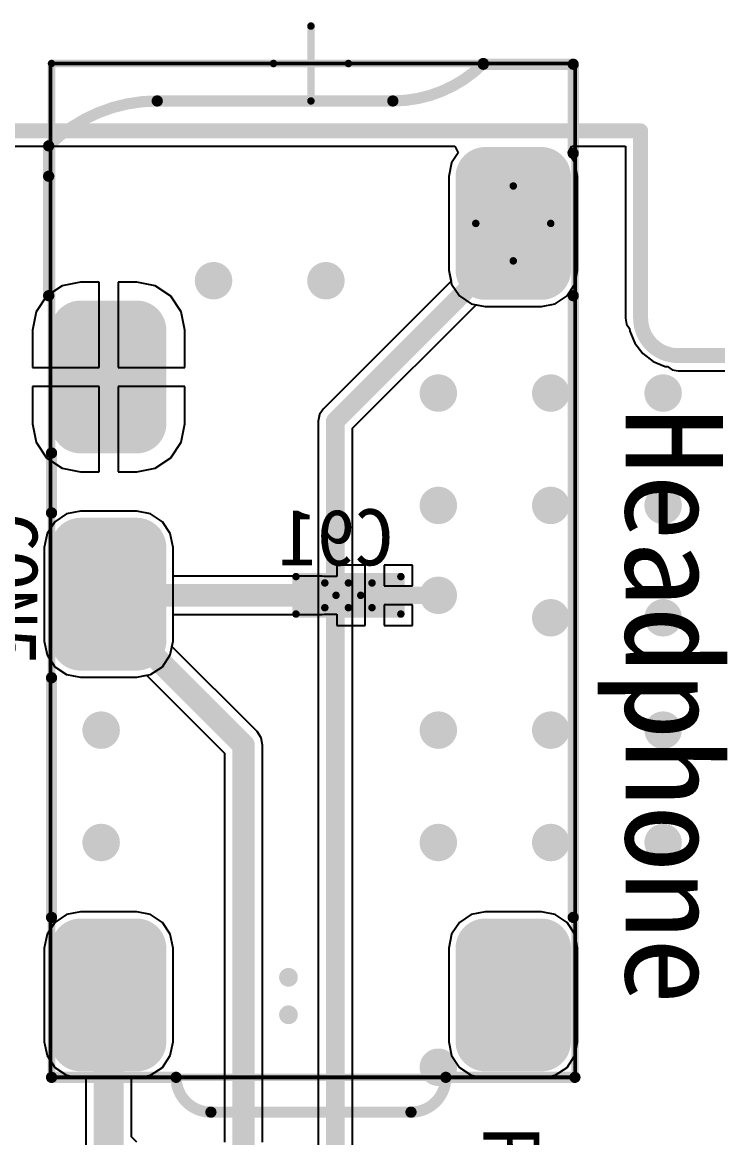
# Model space of a CAD drawing. Header units: millimetres. Extents: x 15 to 120, y 22 to 104.
# Drawn here: x 31.95 to 41.23, y 81.56 to 96.45 of the extents above; entities that cross this region are included whole.
import ezdxf

# ---------------------------------------------------------------- set-up
doc = ezdxf.new("R2010")
doc.units = ezdxf.units.MM
for name, color, linetype in [('BottomLayer', 5, 'Continuous'), ('BottomOverlay', 54, 'Continuous'), ('BottomPaste', 16, 'Continuous'), ('BottomSolder', 6, 'Continuous'), ('KeepOutLayer', 6, 'Continuous'), ('Mechanical13', 56, 'Continuous'), ('Mechanical15', 56, 'Continuous'), ('MultiLayer', 9, 'Continuous'), ('TopLayer', 1, 'Continuous'), ('TopOverlay', 2, 'Continuous'), ('TopSolder', 216, 'Continuous')]:
    doc.layers.add(name, color=color, linetype=linetype)

msp = doc.modelspace()

# ---------------------------------------------------------------- linework, layer by layer
at = {"layer": 'BottomLayer'}
for p, q in [((28.00001258, 94.79609438), (37.71899746, 94.79608422)), ((37.76613732, 94.70789033999999), (37.6775599, 94.57532773999999)), ((37.71899746, 94.79608422), (37.76613732, 94.70789033999999)), ((39.23386362, 94.7078878), (39.28100348, 94.79608168)), ((39.3224385, 94.57532773999999), (39.23386362, 94.7078878)), ((39.28100348, 94.79608168), (39.99608206, 94.79608168)), ((39.99608206, 94.79608168), (39.99608206, 92.50000041999999)), ((37.6775599, 94.57532773999999), (37.64069434, 94.38999156)), ((39.35930406, 94.38999156), (39.3224385, 94.57532773999999)), ((37.64069434, 94.38999156), (37.64069434, 93.13999152)), ((39.35930406, 93.13999152), (39.35930406, 94.38999156)), ((37.64069434, 93.13999152), (37.6775599, 92.95465533999999)), ((39.3224385, 92.95465533999999), (39.35930406, 93.13999152)), ((32.47958706, 92.93251416), (32.27152804, 92.79349234)), ((32.72501202, 92.98133295999999), (32.47958706, 92.93251416)), ((32.97301, 92.98133295999999), (32.72501202, 92.98133295999999)), ((32.97301, 91.84200833999999), (32.97301, 92.98133295999999)), ((33.47500798, 92.98133295999999), (33.22701, 92.98133295999999)), ((33.22701, 92.98133295999999), (33.22701, 91.84200833999999)), ((33.72043293999999, 92.93251416), (33.47500798, 92.98133295999999)), ((33.92849196, 92.79349234), (33.72043293999999, 92.93251416)), ((37.6775599, 92.95465533999999), (37.78254571999999, 92.79753602)), ((39.21745268, 92.79753602), (39.3224385, 92.95465533999999)), ((32.27152804, 92.79349234), (32.13250622, 92.58543331999999)), ((34.06751378, 92.58543331999999), (33.92849196, 92.79349234)), ((37.78254571999999, 92.79753602), (37.93966504, 92.6925502)), ((39.06033336, 92.6925502), (39.21745268, 92.79753602)), ((37.93966504, 92.6925502), (38.12500121999999, 92.65568463999999)), ((38.12500121999999, 92.65568463999999), (38.87499718, 92.65568463999999)), ((38.87499718, 92.65568463999999), (39.06033336, 92.6925502)), ((32.13250622, 92.58543331999999), (32.08368742, 92.34000836)), ((34.11633258, 92.34000836), (34.06751378, 92.58543331999999)), ((39.99608206, 92.50000041999999), (40.011604, 92.42196399999999)), ((32.08368742, 92.34000836), (32.08368742, 91.84200833999999)), ((34.11633258, 91.84200833999999), (34.11633258, 92.34000836)), ((40.011604, 92.42196399999999), (40.05266818, 92.36050616)), ((40.05266818, 92.36050616), (40.05698618, 92.32770714)), ((40.05698618, 92.32770714), (40.12349099999999, 92.16715628)), ((40.12349099999999, 92.16715628), (40.229282, 92.02928508)), ((40.229282, 92.02928508), (40.3671532, 91.92349408)), ((40.3671532, 91.92349408), (40.52770406, 91.85698925999999)), ((32.08368742, 91.84200833999999), (32.97301, 91.84200833999999)), ((33.22701, 91.84200833999999), (34.11633258, 91.84200833999999)), ((40.52770406, 91.85698925999999), (40.56050054, 91.85267126)), ((40.56050054, 91.85267126), (40.62196346, 91.81160453999999)), ((40.62196346, 91.81160453999999), (40.69999988, 91.79608259999999)), ((40.69999988, 91.79608259999999), (41.80000022, 91.79608259999999)), ((32.97301, 91.58800834), (32.08368742, 91.58800834)), ((32.08368742, 91.58800834), (32.08368742, 91.09000832)), ((32.97301, 90.44868371999999), (32.97301, 91.58800834)), ((34.11633258, 91.58800834), (33.22701, 91.58800834)), ((33.22701, 91.58800834), (33.22701, 90.44868371999999)), ((34.11633258, 91.09000832), (34.11633258, 91.58800834)), ((32.08368742, 91.09000832), (32.13250622, 90.84458336)), ((34.06751378, 90.84458336), (34.11633258, 91.09000832)), ((32.13250622, 90.84458336), (32.27152804, 90.63652434)), ((33.92849196, 90.63652434), (34.06751378, 90.84458336)), ((32.27152804, 90.63652434), (32.47958706, 90.49750252)), ((33.72043293999999, 90.49750252), (33.92849196, 90.63652434)), ((32.47958706, 90.49750252), (32.72501202, 90.44868371999999)), ((32.72501202, 90.44868371999999), (32.97301, 90.44868371999999)), ((33.22701, 90.44868371999999), (33.47500798, 90.44868371999999)), ((33.47500798, 90.44868371999999), (33.72043293999999, 90.49750252)), ((32.53967584, 89.88743008), (32.38255652, 89.78244425999999)), ((32.72501202, 89.92429564), (32.53967584, 89.88743008)), ((33.47500798, 89.92429564), (32.72501202, 89.92429564)), ((33.66034416, 89.88743008), (33.47500798, 89.92429564)), ((33.81746348, 89.78244425999999), (33.66034416, 89.88743008)), ((32.38255652, 89.78244425999999), (32.2775707, 89.62532494)), ((33.9224493, 89.62532494), (33.81746348, 89.78244425999999)), ((32.2775707, 89.62532494), (32.24070514, 89.43998875999999)), ((33.95931486, 89.43998875999999), (33.9224493, 89.62532494)), ((32.24070514, 89.43998875999999), (32.24070514, 88.18998871999999)), ((33.95931486, 89.05489428), (33.95931486, 89.43998875999999)), ((36.52300289999999, 89.20399735999999), (36.1460034, 89.20399735999999)), ((36.1460034, 89.20399735999999), (36.1460034, 89.04999715999999)), ((36.52300289999999, 88.79999765999999), (36.52300289999999, 89.20399735999999)), ((37.1540024, 89.20399735999999), (36.7770029, 89.20399735999999)), ((36.7770029, 89.20399735999999), (36.7770029, 88.92699766)), ((37.1540024, 88.92699766), (37.1540024, 89.20399735999999)), ((35.95000176, 89.05489428), (33.95931486, 89.05489428)), ((35.97461944, 89.04999715999999), (35.95000176, 89.05489428)), ((36.1460034, 89.04999715999999), (35.97461944, 89.04999715999999)), ((36.7770029, 88.92699766), (37.1540024, 88.92699766)), ((36.52300289999999, 88.39599795999999), (36.52300289999999, 88.79999765999999)), ((37.1540024, 88.67299766), (36.7770029, 88.67299766)), ((36.7770029, 88.67299766), (36.7770029, 88.39599795999999)), ((37.1540024, 88.39599795999999), (37.1540024, 88.67299766)), ((33.95931486, 88.18998871999999), (33.95931486, 88.54510103999999)), ((33.95931486, 88.54510103999999), (35.95000176, 88.54510103999999)), ((35.95000176, 88.54510103999999), (35.97461944, 88.54999816)), ((35.97461944, 88.54999816), (36.1460034, 88.54999816)), ((36.1460034, 88.54999816), (36.1460034, 88.39599795999999)), ((36.1460034, 88.39599795999999), (36.52300289999999, 88.39599795999999)), ((36.7770029, 88.39599795999999), (37.1540024, 88.39599795999999)), ((32.24070514, 88.18998871999999), (32.2775707, 88.00465254)), ((33.9224493, 88.00465254), (33.95931486, 88.18998871999999)), ((32.2775707, 88.00465254), (32.38255652, 87.84753321999999)), ((33.81746348, 87.84753321999999), (33.9224493, 88.00465254)), ((32.38255652, 87.84753321999999), (32.53967584, 87.74254739999999)), ((32.53967584, 87.74254739999999), (32.72501202, 87.70568184)), ((33.47500798, 87.70568184), (33.66034416, 87.74254739999999)), ((33.66034416, 87.74254739999999), (33.81746348, 87.84753321999999)), ((32.72501202, 87.70568184), (33.47500798, 87.70568184)), ((32.38255652, 84.43244226), (32.2775707, 84.27532294)), ((32.53967584, 84.53742808), (32.38255652, 84.43244226)), ((32.72501202, 84.57429364), (32.53967584, 84.53742808)), ((33.47500798, 84.57429364), (32.72501202, 84.57429364)), ((33.66034416, 84.53742808), (33.47500798, 84.57429364)), ((33.81746348, 84.43244226), (33.66034416, 84.53742808)), ((33.9224493, 84.27532294), (33.81746348, 84.43244226)), ((37.78254571999999, 84.43244226), (37.6775599, 84.27532294)), ((37.93966504, 84.53742808), (37.78254571999999, 84.43244226)), ((38.12500121999999, 84.57429364), (37.93966504, 84.53742808)), ((38.87499718, 84.57429364), (38.12500121999999, 84.57429364)), ((39.06033336, 84.53742808), (38.87499718, 84.57429364)), ((39.21745268, 84.43244226), (39.06033336, 84.53742808)), ((39.3224385, 84.27532294), (39.21745268, 84.43244226)), ((32.2775707, 84.27532294), (32.24070514, 84.08998676)), ((33.95931486, 84.08998676), (33.9224493, 84.27532294)), ((37.6775599, 84.27532294), (37.64069434, 84.08998676)), ((39.35930406, 84.08998676), (39.3224385, 84.27532294)), ((32.24070514, 84.08998676), (32.24070514, 82.83998672)), ((33.95931486, 82.83998672), (33.95931486, 84.08998676)), ((37.64069434, 84.08998676), (37.64069434, 82.83998672)), ((39.35930406, 82.83998672), (39.35930406, 84.08998676)), ((32.24070514, 82.83998672), (32.2775707, 82.65465053999999)), ((33.9224493, 82.65465053999999), (33.95931486, 82.83998672)), ((37.64069434, 82.83998672), (37.6775599, 82.65465053999999)), ((39.3224385, 82.65465053999999), (39.35930406, 82.83998672)), ((32.2775707, 82.65465053999999), (32.38255652, 82.49753122)), ((33.81746348, 82.49753122), (33.9224493, 82.65465053999999)), ((37.6775599, 82.65465053999999), (37.78254571999999, 82.49753122)), ((39.21745268, 82.49753122), (39.3224385, 82.65465053999999)), ((32.38255652, 82.49753122), (32.53967584, 82.39254539999999)), ((33.66034416, 82.39254539999999), (33.81746348, 82.49753122)), ((37.78254571999999, 82.49753122), (37.93966504, 82.39254539999999)), ((39.06033336, 82.39254539999999), (39.21745268, 82.49753122)), ((32.53967584, 82.39254539999999), (32.72501202, 82.35567984)), ((32.72501202, 82.35567984), (33.47500798, 82.35567984)), ((33.47500798, 82.35567984), (33.66034416, 82.39254539999999)), ((37.93966504, 82.39254539999999), (38.12500121999999, 82.35567984)), ((38.12500121999999, 82.35567984), (38.87499718, 82.35567984)), ((38.87499718, 82.35567984), (39.06033336, 82.39254539999999))]:
    msp.add_line(p, q, dxfattribs=at)
for points, const_width in [([(37.93750096, 94.38999156, 1), (38.31250147999999, 94.38999156, 1)], 0.37500052), ([(38.68749692, 94.38999156, 1), (39.06249744, 94.38999156, 1)], 0.37500052), ([(37.93750096, 93.13999152, 1), (38.31250147999999, 93.13999152, 1)], 0.37500052), ([(38.68749692, 93.13999152, 1), (39.06249744, 93.13999152, 1)], 0.37500052), ([(34.37499094, 92.99997148, 1), (34.6249879, 92.99997148, 1)], 0.2499995), ([(35.87499048, 92.99997148, 1), (36.12498744, 92.99997148, 1)], 0.2499995), ([(32.53751176, 92.34000836, 1), (32.91251228, 92.34000836, 1)], 0.37500052), ([(33.28750772, 92.34000836, 1), (33.66250824, 92.34000836, 1)], 0.37500052), ([(37.37499002, 91.49997194, 1), (37.62498698, 91.49997194, 1)], 0.2499995), ([(38.87498956, 91.49997194, 1), (39.12498652, 91.49997194, 1)], 0.2499995), ([(40.3749891, 91.49997194, 1), (40.62498606, 91.49997194, 1)], 0.2499995), ([(32.53751176, 91.09000832, 1), (32.91251228, 91.09000832, 1)], 0.37500052), ([(33.28750772, 91.09000832, 1), (33.66250824, 91.09000832, 1)], 0.37500052), ([(37.37499002, 89.99997239999999, 1), (37.62498698, 89.99997239999999, 1)], 0.2499995), ([(38.87498956, 89.99997239999999, 1), (39.12498652, 89.99997239999999, 1)], 0.2499995), ([(40.3749891, 89.99997239999999, 1), (40.62498606, 89.99997239999999, 1)], 0.2499995), ([(32.53751176, 89.43998875999999, 1), (32.91251228, 89.43998875999999, 1)], 0.37500052), ([(33.28750772, 89.43998875999999, 1), (33.66250824, 89.43998875999999, 1)], 0.37500052), ([(37.37500272, 88.8000002, 1), (37.62499967999999, 88.8000002, 1)], 0.2499995), ([(33.02501142, 88.81498873999999, 1), (33.17500858, 88.81498873999999, 1)], 0.1499997), ([(33.0400025, 88.79999765999999, 1), (33.18999966, 88.79999765999999, 1)], 0.1499997), ([(33.0400025, 88.79999765999999, 1), (33.18999966, 88.79999765999999, 1)], 0.1499997), ([(35.87500318, 88.79999765999999, 1), (36.02500034, 88.79999765999999, 1)], 0.1499997), ([(36.54249739999999, 88.79999765999999, 1), (36.65749844, 88.79999765999999, 1)], 0.1149985), ([(36.54249994, 88.8000002, 1), (36.65750097999999, 88.8000002, 1)], 0.1149985), ([(36.54249994, 88.8000002, 1), (36.65750097999999, 88.8000002, 1)], 0.1149985), ([(37.44250067999999, 88.8000002, 1), (37.55750172, 88.8000002, 1)], 0.1149985), ([(38.87498956, 88.49997286, 1), (39.12498652, 88.49997286, 1)], 0.2499995), ([(40.3749891, 88.49997286, 1), (40.62498606, 88.49997286, 1)], 0.2499995), ([(32.53751176, 88.18998871999999, 1), (32.91251228, 88.18998871999999, 1)], 0.37500052), ([(33.28750772, 88.18998871999999, 1), (33.66250824, 88.18998871999999, 1)], 0.37500052), ([(32.8749914, 86.99997332, 1), (33.12498836, 86.99997332, 1)], 0.2499995), ([(37.37499002, 86.99997332, 1), (37.62498698, 86.99997332, 1)], 0.2499995), ([(38.87498956, 86.99997332, 1), (39.12498652, 86.99997332, 1)], 0.2499995), ([(40.3749891, 86.99997332, 1), (40.62498606, 86.99997332, 1)], 0.2499995), ([(32.8749914, 85.49997377999999, 1), (33.12498836, 85.49997377999999, 1)], 0.2499995), ([(37.37499002, 85.49997377999999, 1), (37.62498698, 85.49997377999999, 1)], 0.2499995), ([(38.87498956, 85.49997377999999, 1), (39.12498652, 85.49997377999999, 1)], 0.2499995), ([(40.3749891, 85.49997377999999, 1), (40.62498606, 85.49997377999999, 1)], 0.2499995), ([(32.53751176, 84.08998676, 1), (32.91251228, 84.08998676, 1)], 0.37500052), ([(33.28750772, 84.08998676, 1), (33.66250824, 84.08998676, 1)], 0.37500052), ([(37.93750096, 84.08998676, 1), (38.31250147999999, 84.08998676, 1)], 0.37500052), ([(38.68749692, 84.08998676, 1), (39.06249744, 84.08998676, 1)], 0.37500052), ([(32.53751176, 82.83998672, 1), (32.91251228, 82.83998672, 1)], 0.37500052), ([(33.28750772, 82.83998672, 1), (33.66250824, 82.83998672, 1)], 0.37500052), ([(37.93750096, 82.83998672, 1), (38.31250147999999, 82.83998672, 1)], 0.37500052), ([(38.68749692, 82.83998672, 1), (39.06249744, 82.83998672, 1)], 0.37500052), ([(37.37499002, 82.4999747, 1), (37.62498698, 82.4999747, 1)], 0.2499995)]:
    msp.add_lwpolyline(points, format="xyb", close=True, dxfattribs=dict(at, const_width=const_width))
for points, const_width in [([(33.10001, 88.81498873999999), (33.11500108, 88.79999765999999)], 0.2999994), ([(33.11500108, 88.79999765999999), (35.95000176, 88.79999765999999)], 0.2999994), ([(36.59999792, 88.79999765999999), (36.60000046, 88.8000002)], 0.22999954), ([(36.60000046, 88.8000002), (37.5000012, 88.8000002)], 0.22999954)]:
    msp.add_lwpolyline(points, dxfattribs=dict(at, const_width=const_width))
for points in [[(38.12500121999999, 92.764991), (38.87499718, 92.764991), (38.12500121999999, 94.76499208), (38.87499718, 94.76499208)], [(37.7500007, 93.13999152), (39.24999769999999, 93.13999152), (37.7500007, 94.38999156), (39.24999769999999, 94.38999156)], [(32.72501202, 90.7150078), (33.47500798, 90.7150078), (32.72501202, 92.71500888), (33.47500798, 92.71500888)], [(32.3500115, 91.09000832), (33.8500085, 91.09000832), (32.3500115, 92.34000836), (33.8500085, 92.34000836)], [(32.72501202, 87.8149882), (33.47500798, 87.8149882), (32.72501202, 89.81498927999999), (33.47500798, 89.81498927999999)], [(32.3500115, 88.18998871999999), (33.8500085, 88.18998871999999), (32.3500115, 89.43998875999999), (33.8500085, 89.43998875999999)], [(35.70000226, 88.94999736), (35.70000226, 88.64999796), (36.20000126, 88.94999736), (36.20000126, 88.64999796)], [(36.4000034, 88.94999736), (36.4000034, 88.64999796), (36.9000024, 88.94999736), (36.9000024, 88.64999796)], [(32.72501202, 82.4649862), (33.47500798, 82.4649862), (32.72501202, 84.46498727999999), (33.47500798, 84.46498727999999)], [(38.12500121999999, 82.4649862), (38.87499718, 82.4649862), (38.12500121999999, 84.46498727999999), (38.87499718, 84.46498727999999)], [(32.3500115, 82.83998672), (33.8500085, 82.83998672), (32.3500115, 84.08998676), (33.8500085, 84.08998676)], [(37.7500007, 82.83998672), (39.24999769999999, 82.83998672), (37.7500007, 84.08998676), (39.24999769999999, 84.08998676)]]:
    msp.add_solid(points, dxfattribs=at)
at = {"layer": 'BottomPaste'}
for points in [[(35.70000226, 88.94999736), (35.70000226, 88.64999796), (36.20000126, 88.94999736), (36.20000126, 88.64999796)], [(35.70000226, 88.94999736), (35.70000226, 88.64999796), (36.20000126, 88.94999736), (36.20000126, 88.64999796)], [(36.4000034, 88.94999736), (36.4000034, 88.64999796), (36.9000024, 88.94999736), (36.9000024, 88.64999796)], [(36.4000034, 88.94999736), (36.4000034, 88.64999796), (36.9000024, 88.94999736), (36.9000024, 88.64999796)]]:
    msp.add_solid(points, dxfattribs=at)
at = {"layer": 'BottomSolder', "const_width": 0.39500048}
for points in [[(37.92750098, 94.38999156, 1), (38.32250146, 94.38999156, 1)], [(37.92750098, 94.38999156, 1), (38.32250146, 94.38999156, 1)], [(38.67749694, 94.38999156, 1), (39.07249742, 94.38999156, 1)], [(38.67749694, 94.38999156, 1), (39.07249742, 94.38999156, 1)], [(37.92750098, 93.13999152, 1), (38.32250146, 93.13999152, 1)], [(37.92750098, 93.13999152, 1), (38.32250146, 93.13999152, 1)], [(38.67749694, 93.13999152, 1), (39.07249742, 93.13999152, 1)], [(38.67749694, 93.13999152, 1), (39.07249742, 93.13999152, 1)], [(32.52751178, 92.34000836, 1), (32.92251226, 92.34000836, 1)], [(32.52751178, 92.34000836, 1), (32.92251226, 92.34000836, 1)], [(33.27750774, 92.34000836, 1), (33.67250822, 92.34000836, 1)], [(33.27750774, 92.34000836, 1), (33.67250822, 92.34000836, 1)], [(32.52751178, 91.09000832, 1), (32.92251226, 91.09000832, 1)], [(32.52751178, 91.09000832, 1), (32.92251226, 91.09000832, 1)], [(33.27750774, 91.09000832, 1), (33.67250822, 91.09000832, 1)], [(33.27750774, 91.09000832, 1), (33.67250822, 91.09000832, 1)], [(32.52751178, 89.43998875999999, 1), (32.92251226, 89.43998875999999, 1)], [(32.52751178, 89.43998875999999, 1), (32.92251226, 89.43998875999999, 1)], [(33.27750774, 89.43998875999999, 1), (33.67250822, 89.43998875999999, 1)], [(33.27750774, 89.43998875999999, 1), (33.67250822, 89.43998875999999, 1)], [(32.52751178, 88.18998871999999, 1), (32.92251226, 88.18998871999999, 1)], [(32.52751178, 88.18998871999999, 1), (32.92251226, 88.18998871999999, 1)], [(33.27750774, 88.18998871999999, 1), (33.67250822, 88.18998871999999, 1)], [(33.27750774, 88.18998871999999, 1), (33.67250822, 88.18998871999999, 1)], [(32.52751178, 84.08998676, 1), (32.92251226, 84.08998676, 1)], [(32.52751178, 84.08998676, 1), (32.92251226, 84.08998676, 1)], [(33.27750774, 84.08998676, 1), (33.67250822, 84.08998676, 1)], [(33.27750774, 84.08998676, 1), (33.67250822, 84.08998676, 1)], [(37.92750098, 84.08998676, 1), (38.32250146, 84.08998676, 1)], [(37.92750098, 84.08998676, 1), (38.32250146, 84.08998676, 1)], [(38.67749694, 84.08998676, 1), (39.07249742, 84.08998676, 1)], [(38.67749694, 84.08998676, 1), (39.07249742, 84.08998676, 1)], [(32.52751178, 82.83998672, 1), (32.92251226, 82.83998672, 1)], [(32.52751178, 82.83998672, 1), (32.92251226, 82.83998672, 1)], [(33.27750774, 82.83998672, 1), (33.67250822, 82.83998672, 1)], [(33.27750774, 82.83998672, 1), (33.67250822, 82.83998672, 1)], [(37.92750098, 82.83998672, 1), (38.32250146, 82.83998672, 1)], [(37.92750098, 82.83998672, 1), (38.32250146, 82.83998672, 1)], [(38.67749694, 82.83998672, 1), (39.07249742, 82.83998672, 1)], [(38.67749694, 82.83998672, 1), (39.07249742, 82.83998672, 1)]]:
    msp.add_lwpolyline(points, format="xyb", close=True, dxfattribs=at)
at = {"layer": 'BottomSolder'}
for points in [[(38.12500121999999, 92.74499103999999), (38.87499718, 92.74499103999999), (38.12500121999999, 94.78499203999999), (38.87499718, 94.78499203999999)], [(38.12500121999999, 92.74499103999999), (38.87499718, 92.74499103999999), (38.12500121999999, 94.78499203999999), (38.87499718, 94.78499203999999)], [(37.73000074, 93.13999152), (39.26999765999999, 93.13999152), (37.73000074, 94.38999156), (39.26999765999999, 94.38999156)], [(37.73000074, 93.13999152), (39.26999765999999, 93.13999152), (37.73000074, 94.38999156), (39.26999765999999, 94.38999156)], [(32.72501202, 90.69500783999999), (33.47500798, 90.69500783999999), (32.72501202, 92.73500883999999), (33.47500798, 92.73500883999999)], [(32.72501202, 90.69500783999999), (33.47500798, 90.69500783999999), (32.72501202, 92.73500883999999), (33.47500798, 92.73500883999999)], [(32.33001154, 91.09000832), (33.87000846, 91.09000832), (32.33001154, 92.34000836), (33.87000846, 92.34000836)], [(32.33001154, 91.09000832), (33.87000846, 91.09000832), (32.33001154, 92.34000836), (33.87000846, 92.34000836)], [(32.72501202, 87.79498824), (33.47500798, 87.79498824), (32.72501202, 89.83498924), (33.47500798, 89.83498924)], [(32.72501202, 87.79498824), (33.47500798, 87.79498824), (32.72501202, 89.83498924), (33.47500798, 89.83498924)], [(32.33001154, 88.18998871999999), (33.87000846, 88.18998871999999), (32.33001154, 89.43998875999999), (33.87000846, 89.43998875999999)], [(32.33001154, 88.18998871999999), (33.87000846, 88.18998871999999), (32.33001154, 89.43998875999999), (33.87000846, 89.43998875999999)], [(35.65000235999999, 88.99999726), (35.65000235999999, 88.59999805999999), (36.25000116, 88.99999726), (36.25000116, 88.59999805999999)], [(35.65000235999999, 88.99999726), (35.65000235999999, 88.59999805999999), (36.25000116, 88.99999726), (36.25000116, 88.59999805999999)], [(36.3500035, 88.99999726), (36.3500035, 88.59999805999999), (36.9500023, 88.99999726), (36.9500023, 88.59999805999999)], [(36.3500035, 88.99999726), (36.3500035, 88.59999805999999), (36.9500023, 88.99999726), (36.9500023, 88.59999805999999)], [(32.72501202, 82.44498623999999), (33.47500798, 82.44498623999999), (32.72501202, 84.48498724), (33.47500798, 84.48498724)], [(32.72501202, 82.44498623999999), (33.47500798, 82.44498623999999), (32.72501202, 84.48498724), (33.47500798, 84.48498724)], [(38.12500121999999, 82.44498623999999), (38.87499718, 82.44498623999999), (38.12500121999999, 84.48498724), (38.87499718, 84.48498724)], [(38.12500121999999, 82.44498623999999), (38.87499718, 82.44498623999999), (38.12500121999999, 84.48498724), (38.87499718, 84.48498724)], [(32.33001154, 82.83998672), (33.87000846, 82.83998672), (32.33001154, 84.08998676), (33.87000846, 84.08998676)], [(32.33001154, 82.83998672), (33.87000846, 82.83998672), (32.33001154, 84.08998676), (33.87000846, 84.08998676)], [(37.73000074, 82.83998672), (39.26999765999999, 82.83998672), (37.73000074, 84.08998676), (39.26999765999999, 84.08998676)], [(37.73000074, 82.83998672), (39.26999765999999, 82.83998672), (37.73000074, 84.08998676), (39.26999765999999, 84.08998676)]]:
    msp.add_solid(points, dxfattribs=at)
at = {"layer": 'KeepOutLayer', "const_width": 0.1999996}
for points in [[(28.00001258, 95.0000132), (40.20000088, 95.0000005)], [(40.20000088, 92.50000041999999), (40.20000088, 95.0000005)], [(40.69999988, 92.00000141999999), (41.80000022, 92.00000141999999)]]:
    msp.add_lwpolyline(points, dxfattribs=at)
at = {"layer": 'KeepOutLayer', "const_width": 0.0999998}
for points in [[(40.15000097999999, 95.0000005, 1), (40.25000078, 95.0000005, 1)], [(40.15000097999999, 95.0000005, 1), (40.25000078, 95.0000005, 1)], [(40.14999844, 92.50000295999999, 1), (40.24999824, 92.50000295999999, 1)], [(40.15000097999999, 92.50000041999999, 1), (40.25000078, 92.50000041999999, 1)], [(40.64999998, 92.00000141999999, 1), (40.74999978, 92.00000141999999, 1)], [(40.64999998, 92.00000141999999, 1), (40.74999978, 92.00000141999999, 1)]]:
    msp.add_lwpolyline(points, format="xyb", close=True, dxfattribs=at)
at = {"layer": 'KeepOutLayer', "const_width": 0.1999996}
msp.add_lwpolyline([(40.69999988, 92.00000141999999, -0.414213562372877), (40.19999834, 92.50000295999999)], format="xyb", dxfattribs=at)
at = {"layer": 'Mechanical13', "const_width": 0.0999998}
for points in [[(32.33801, 82.36501434), (32.33801, 95.90001394)], [(32.33801, 95.90001394), (39.32301, 95.90001394)], [(39.32301, 82.36501434), (39.32301, 95.90001394)], [(35.98500296, 88.63499671999999), (35.98500296, 88.9649986)], [(35.98500296, 88.9649986), (36.6150017, 88.9649986)], [(36.6150017, 88.63499671999999), (36.6150017, 88.9649986)], [(35.98500296, 88.63499671999999), (36.6150017, 88.63499671999999)], [(32.33801, 82.36501434), (39.32301, 82.36501434)]]:
    msp.add_lwpolyline(points, dxfattribs=at)
at = {"layer": 'Mechanical13', "const_width": 0.0499999}
for points in [[(32.31301132, 95.90001394, 1), (32.36300868, 95.90001394, 1)], [(32.31301132, 95.90001394, 1), (32.36300868, 95.90001394, 1)], [(39.29801132, 95.90001394, 1), (39.34800868, 95.90001394, 1)], [(39.29801132, 95.90001394, 1), (39.34800868, 95.90001394, 1)], [(35.96000428, 88.9649986, 1), (36.01000164, 88.9649986, 1)], [(35.96000428, 88.9649986, 1), (36.01000164, 88.9649986, 1)], [(36.59000302, 88.9649986, 1), (36.64000038, 88.9649986, 1)], [(36.59000302, 88.9649986, 1), (36.64000038, 88.9649986, 1)], [(35.96000428, 88.63499671999999, 1), (36.01000164, 88.63499671999999, 1)], [(35.96000428, 88.63499671999999, 1), (36.01000164, 88.63499671999999, 1)], [(36.59000302, 88.63499671999999, 1), (36.64000038, 88.63499671999999, 1)], [(36.59000302, 88.63499671999999, 1), (36.64000038, 88.63499671999999, 1)], [(32.31301132, 82.36501434, 1), (32.36300868, 82.36501434, 1)], [(32.31301132, 82.36501434, 1), (32.36300868, 82.36501434, 1)], [(39.29801132, 82.36501434, 1), (39.34800868, 82.36501434, 1)], [(39.29801132, 82.36501434, 1), (39.34800868, 82.36501434, 1)]]:
    msp.add_lwpolyline(points, format="xyb", close=True, dxfattribs=at)
at = {"layer": 'Mechanical15'}
for points, const_width in [([(35.7999792, 95.39998953999999), (35.7999792, 96.39998754)], 0.0999998), ([(32.3250052, 82.36501434), (32.3250052, 95.90001394)], 0.0499999), ([(32.3250052, 95.90001394), (39.3249912, 95.90001394)], 0.0499999), ([(35.3000056, 95.90001394), (36.3000036, 95.90001394)], 0.0999998), ([(39.3249912, 82.36501434), (39.3249912, 95.90001394)], 0.0499999), ([(38.4999992, 93.26501793999999), (38.4999992, 94.26501594)], 0.0999998), ([(38.0000256, 93.76499154), (39.0000236, 93.76499154)], 0.0999998), ([(35.60000246, 88.54999816), (35.60000246, 89.04999715999999)], 0.0999998), ([(35.60000246, 89.04999715999999), (37.0000022, 89.04999715999999)], 0.0999998), ([(37.0000022, 88.54999816), (37.0000022, 89.04999715999999)], 0.0999998), ([(36.30000106, 88.63499671999999), (36.30000106, 88.9649986)], 0.0999998), ([(36.13500266, 88.79999765999999), (36.465002, 88.79999765999999)], 0.0999998), ([(35.60000246, 88.54999816), (37.0000022, 88.54999816)], 0.0999998), ([(32.3250052, 82.36501434), (39.3249912, 82.36501434)], 0.0499999)]:
    msp.add_lwpolyline(points, dxfattribs=dict(at, const_width=const_width))
for points, const_width in [([(35.77498052, 96.39998754, 1), (35.82497788, 96.39998754, 1)], 0.0499999), ([(32.31250586, 95.90001394, 1), (32.33750454, 95.90001394, 1)], 0.02499868), ([(32.31250586, 95.90001394, 1), (32.33750454, 95.90001394, 1)], 0.02499868), ([(35.27500692, 95.90001394, 1), (35.32500427999999, 95.90001394, 1)], 0.0499999), ([(36.27500492, 95.90001394, 1), (36.32500228, 95.90001394, 1)], 0.0499999), ([(39.31249185999999, 95.90001394, 1), (39.33749054, 95.90001394, 1)], 0.02499868), ([(39.31249185999999, 95.90001394, 1), (39.33749054, 95.90001394, 1)], 0.02499868), ([(35.77498052, 95.39998953999999, 1), (35.82497788, 95.39998953999999, 1)], 0.0499999), ([(38.47500051999999, 94.26501594, 1), (38.52499788, 94.26501594, 1)], 0.0499999), ([(37.97502692, 93.76499154, 1), (38.02502428, 93.76499154, 1)], 0.0499999), ([(38.97502492, 93.76499154, 1), (39.02502227999999, 93.76499154, 1)], 0.0499999), ([(38.47500051999999, 93.26501793999999, 1), (38.52499788, 93.26501793999999, 1)], 0.0499999), ([(35.57500378, 89.04999715999999, 1), (35.62500113999999, 89.04999715999999, 1)], 0.0499999), ([(35.57500378, 89.04999715999999, 1), (35.62500113999999, 89.04999715999999, 1)], 0.0499999), ([(36.97500352, 89.04999715999999, 1), (37.02500088, 89.04999715999999, 1)], 0.0499999), ([(36.97500352, 89.04999715999999, 1), (37.02500088, 89.04999715999999, 1)], 0.0499999), ([(36.27500238, 88.9649986, 1), (36.32499974, 88.9649986, 1)], 0.0499999), ([(36.11000397999999, 88.79999765999999, 1), (36.16000134, 88.79999765999999, 1)], 0.0499999), ([(36.44000332, 88.79999765999999, 1), (36.49000068, 88.79999765999999, 1)], 0.0499999), ([(36.27500238, 88.63499671999999, 1), (36.32499974, 88.63499671999999, 1)], 0.0499999), ([(35.57500378, 88.54999816, 1), (35.62500113999999, 88.54999816, 1)], 0.0499999), ([(35.57500378, 88.54999816, 1), (35.62500113999999, 88.54999816, 1)], 0.0499999), ([(36.97500352, 88.54999816, 1), (37.02500088, 88.54999816, 1)], 0.0499999), ([(36.97500352, 88.54999816, 1), (37.02500088, 88.54999816, 1)], 0.0499999), ([(32.31250586, 82.36501434, 1), (32.33750454, 82.36501434, 1)], 0.02499868), ([(32.31250586, 82.36501434, 1), (32.33750454, 82.36501434, 1)], 0.02499868), ([(39.31249185999999, 82.36501434, 1), (39.33749054, 82.36501434, 1)], 0.02499868), ([(39.31249185999999, 82.36501434, 1), (39.33749054, 82.36501434, 1)], 0.02499868)]:
    msp.add_lwpolyline(points, format="xyb", close=True, dxfattribs=dict(at, const_width=const_width))
at = {"layer": 'MultiLayer'}
for points, const_width in [([(34.37499094, 92.99997148, 1), (34.6249879, 92.99997148, 1)], 0.2499995), ([(35.87499048, 92.99997148, 1), (36.12498744, 92.99997148, 1)], 0.2499995), ([(37.37499002, 91.49997194, 1), (37.62498698, 91.49997194, 1)], 0.2499995), ([(38.87498956, 91.49997194, 1), (39.12498652, 91.49997194, 1)], 0.2499995), ([(40.3749891, 91.49997194, 1), (40.62498606, 91.49997194, 1)], 0.2499995), ([(37.37499002, 89.99997239999999, 1), (37.62498698, 89.99997239999999, 1)], 0.2499995), ([(38.87498956, 89.99997239999999, 1), (39.12498652, 89.99997239999999, 1)], 0.2499995), ([(40.3749891, 89.99997239999999, 1), (40.62498606, 89.99997239999999, 1)], 0.2499995), ([(37.37500272, 88.8000002, 1), (37.62499967999999, 88.8000002, 1)], 0.2499995), ([(38.87498956, 88.49997286, 1), (39.12498652, 88.49997286, 1)], 0.2499995), ([(40.3749891, 88.49997286, 1), (40.62498606, 88.49997286, 1)], 0.2499995), ([(32.8749914, 86.99997332, 1), (33.12498836, 86.99997332, 1)], 0.2499995), ([(37.37499002, 86.99997332, 1), (37.62498698, 86.99997332, 1)], 0.2499995), ([(38.87498956, 86.99997332, 1), (39.12498652, 86.99997332, 1)], 0.2499995), ([(40.3749891, 86.99997332, 1), (40.62498606, 86.99997332, 1)], 0.2499995), ([(32.8749914, 85.49997377999999, 1), (33.12498836, 85.49997377999999, 1)], 0.2499995), ([(37.37499002, 85.49997377999999, 1), (37.62498698, 85.49997377999999, 1)], 0.2499995), ([(38.87498956, 85.49997377999999, 1), (39.12498652, 85.49997377999999, 1)], 0.2499995), ([(40.3749891, 85.49997377999999, 1), (40.62498606, 85.49997377999999, 1)], 0.2499995), ([(35.43750087999999, 83.70000024, 1), (35.56249936, 83.70000024, 1)], 0.12499848), ([(35.43750087999999, 83.20000123999999, 1), (35.56249936, 83.20000123999999, 1)], 0.12499848), ([(37.37499002, 82.4999747, 1), (37.62498698, 82.4999747, 1)], 0.2499995)]:
    msp.add_lwpolyline(points, format="xyb", close=True, dxfattribs=dict(at, const_width=const_width))
at = {"layer": 'TopLayer'}
for p, q in [((28.00001258, 94.79609438), (37.71899746, 94.79608422)), ((37.76613732, 94.70789033999999), (37.6775599, 94.57532773999999)), ((37.71899746, 94.79608422), (37.76613732, 94.70789033999999)), ((39.23386362, 94.7078878), (39.28100348, 94.79608168)), ((39.3224385, 94.57532773999999), (39.23386362, 94.7078878)), ((39.28100348, 94.79608168), (39.99608206, 94.79608168)), ((39.99608206, 94.79608168), (39.99608206, 92.50000041999999)), ((37.6775599, 94.57532773999999), (37.64069434, 94.38999156)), ((39.35930406, 94.38999156), (39.3224385, 94.57532773999999)), ((37.64069434, 94.38999156), (37.64069434, 93.13999152)), ((39.35930406, 93.13999152), (39.35930406, 94.38999156)), ((37.64069434, 93.13999152), (37.66970621999999, 92.99413455999999)), ((39.3224385, 92.95465533999999), (39.35930406, 93.13999152)), ((32.47958706, 92.93251416), (32.27152804, 92.79349234)), ((32.72501202, 92.98133295999999), (32.47958706, 92.93251416)), ((32.97301, 92.98133295999999), (32.72501202, 92.98133295999999)), ((32.97301, 91.84200833999999), (32.97301, 92.98133295999999)), ((33.47500798, 92.98133295999999), (33.22701, 92.98133295999999)), ((33.22701, 92.98133295999999), (33.22701, 91.84200833999999)), ((33.72043293999999, 92.93251416), (33.47500798, 92.98133295999999)), ((33.92849196, 92.79349234), (33.72043293999999, 92.93251416)), ((37.66970621999999, 92.99413455999999), (35.96278557999999, 91.28721392)), ((39.21745268, 92.79753602), (39.3224385, 92.95465533999999)), ((32.27152804, 92.79349234), (32.13250622, 92.58543331999999)), ((34.06751378, 92.58543331999999), (33.92849196, 92.79349234)), ((39.06033336, 92.6925502), (39.21745268, 92.79753602)), ((36.35440532, 91.02997542), (38.0041531, 92.6797232)), ((38.0041531, 92.6797232), (38.12500121999999, 92.65568463999999)), ((38.12500121999999, 92.65568463999999), (38.87499718, 92.65568463999999)), ((38.87499718, 92.65568463999999), (39.06033336, 92.6925502)), ((32.13250622, 92.58543331999999), (32.08368742, 92.34000836)), ((34.11633258, 92.34000836), (34.06751378, 92.58543331999999)), ((39.99608206, 92.50000041999999), (40.011604, 92.42196399999999)), ((32.08368742, 92.34000836), (32.08368742, 91.84200833999999)), ((34.11633258, 91.84200833999999), (34.11633258, 92.34000836)), ((40.011604, 92.42196399999999), (40.05266818, 92.36050616)), ((40.05266818, 92.36050616), (40.05698618, 92.32770714)), ((40.05698618, 92.32770714), (40.12349099999999, 92.16715628)), ((40.12349099999999, 92.16715628), (40.229282, 92.02928508)), ((40.229282, 92.02928508), (40.3671532, 91.92349408)), ((40.3671532, 91.92349408), (40.52770406, 91.85698925999999)), ((32.08368742, 91.84200833999999), (32.97301, 91.84200833999999)), ((33.22701, 91.84200833999999), (34.11633258, 91.84200833999999)), ((40.52770406, 91.85698925999999), (40.56050054, 91.85267126)), ((40.56050054, 91.85267126), (40.62196346, 91.81160453999999)), ((40.62196346, 91.81160453999999), (40.69999988, 91.79608259999999)), ((40.69999988, 91.79608259999999), (41.80000022, 91.79608259999999)), ((32.97301, 91.58800834), (32.08368742, 91.58800834)), ((32.08368742, 91.58800834), (32.08368742, 91.09000832)), ((32.97301, 90.44868371999999), (32.97301, 91.58800834)), ((34.11633258, 91.58800834), (33.22701, 91.58800834)), ((33.22701, 91.58800834), (33.22701, 90.44868371999999)), ((34.11633258, 91.09000832), (34.11633258, 91.58800834)), ((35.96278557999999, 91.28721392), (35.91305746, 91.21278937999999)), ((35.91305746, 91.21278937999999), (35.89559496, 91.12499935999999)), ((32.08368742, 91.09000832), (32.13250622, 90.84458336)), ((34.06751378, 90.84458336), (34.11633258, 91.09000832)), ((35.89559496, 91.12499935999999), (35.89559496, 79.75000052)), ((36.35440532, 79.84502445999999), (36.35440532, 91.02997542)), ((32.13250622, 90.84458336), (32.27152804, 90.63652434)), ((33.92849196, 90.63652434), (34.06751378, 90.84458336)), ((32.27152804, 90.63652434), (32.47958706, 90.49750252)), ((33.72043293999999, 90.49750252), (33.92849196, 90.63652434)), ((32.47958706, 90.49750252), (32.72501202, 90.44868371999999)), ((32.72501202, 90.44868371999999), (32.97301, 90.44868371999999)), ((33.22701, 90.44868371999999), (33.47500798, 90.44868371999999)), ((33.47500798, 90.44868371999999), (33.72043293999999, 90.49750252)), ((32.53967584, 89.88743008), (32.38255652, 89.78244425999999)), ((32.72501202, 89.92429564), (32.53967584, 89.88743008)), ((33.47500798, 89.92429564), (32.72501202, 89.92429564)), ((33.66034416, 89.88743008), (33.47500798, 89.92429564)), ((33.81746348, 89.78244425999999), (33.66034416, 89.88743008)), ((32.38255652, 89.78244425999999), (32.2775707, 89.62532494)), ((33.9224493, 89.62532494), (33.81746348, 89.78244425999999)), ((32.2775707, 89.62532494), (32.24070514, 89.43998875999999)), ((33.95931486, 89.43998875999999), (33.9224493, 89.62532494)), ((32.24070514, 89.43998875999999), (32.24070514, 88.18998871999999)), ((33.95931486, 88.18998871999999), (33.95931486, 89.43998875999999)), ((32.24070514, 88.18998871999999), (32.2775707, 88.00465254)), ((33.94457778, 88.11589946), (33.95931486, 88.18998871999999)), ((35.08025242, 86.98022481999999), (33.94457778, 88.11589946)), ((32.2775707, 88.00465254), (32.38255652, 87.84753321999999)), ((32.38255652, 87.84753321999999), (32.53967584, 87.74254739999999)), ((32.53967584, 87.74254739999999), (32.72501202, 87.70568184)), ((33.47500798, 87.70568184), (33.6074893, 87.73203434)), ((33.6074893, 87.73203434), (34.6451174, 86.69440623999999)), ((32.72501202, 87.70568184), (33.47500798, 87.70568184)), ((35.13550758, 86.89753257999999), (35.08025242, 86.98022481999999)), ((35.15491064, 86.79998642), (35.13550758, 86.89753257999999)), ((34.6451174, 86.69440623999999), (34.6451174, 81.49998178)), ((35.15491064, 81.49998178), (35.15491064, 86.79998642)), ((32.38255652, 84.43244226), (32.2775707, 84.27532294)), ((32.53967584, 84.53742808), (32.38255652, 84.43244226)), ((32.72501202, 84.57429364), (32.53967584, 84.53742808)), ((33.47500798, 84.57429364), (32.72501202, 84.57429364)), ((33.66034416, 84.53742808), (33.47500798, 84.57429364)), ((33.81746348, 84.43244226), (33.66034416, 84.53742808)), ((33.9224493, 84.27532294), (33.81746348, 84.43244226)), ((37.78254571999999, 84.43244226), (37.6775599, 84.27532294)), ((37.93966504, 84.53742808), (37.78254571999999, 84.43244226)), ((38.12500121999999, 84.57429364), (37.93966504, 84.53742808)), ((38.87499718, 84.57429364), (38.12500121999999, 84.57429364)), ((39.06033336, 84.53742808), (38.87499718, 84.57429364)), ((39.21745268, 84.43244226), (39.06033336, 84.53742808)), ((39.3224385, 84.27532294), (39.21745268, 84.43244226)), ((32.2775707, 84.27532294), (32.24070514, 84.08998676)), ((33.95931486, 84.08998676), (33.9224493, 84.27532294)), ((37.6775599, 84.27532294), (37.64069434, 84.08998676)), ((39.35930406, 84.08998676), (39.3224385, 84.27532294)), ((32.24070514, 84.08998676), (32.24070514, 82.83998672)), ((33.95931486, 82.83998672), (33.95931486, 84.08998676)), ((37.64069434, 84.08998676), (37.64069434, 82.83998672)), ((39.35930406, 82.83998672), (39.35930406, 84.08998676)), ((32.24070514, 82.83998672), (32.2775707, 82.65465053999999)), ((33.9224493, 82.65465053999999), (33.95931486, 82.83998672)), ((37.64069434, 82.83998672), (37.6775599, 82.65465053999999)), ((39.3224385, 82.65465053999999), (39.35930406, 82.83998672)), ((32.2775707, 82.65465053999999), (32.38255652, 82.49753122)), ((33.81746348, 82.49753122), (33.9224493, 82.65465053999999)), ((37.6775599, 82.65465053999999), (37.78254571999999, 82.49753122)), ((39.21745268, 82.49753122), (39.3224385, 82.65465053999999)), ((32.38255652, 82.49753122), (32.53967584, 82.39254539999999)), ((33.66034416, 82.39254539999999), (33.81746348, 82.49753122)), ((37.78254571999999, 82.49753122), (37.93966504, 82.39254539999999)), ((39.06033336, 82.39254539999999), (39.21745268, 82.49753122)), ((32.53967584, 82.39254539999999), (32.72501202, 82.35567984)), ((32.72501202, 82.35567984), (32.79413304, 82.35567984)), ((32.79413304, 82.35567984), (32.79413304, 81.04998268)), ((33.40588696, 81.57069537999999), (33.40588696, 82.35567984)), ((33.40588696, 82.35567984), (33.47500798, 82.35567984)), ((33.47500798, 82.35567984), (33.66034416, 82.39254539999999)), ((37.93966504, 82.39254539999999), (38.12500121999999, 82.35567984)), ((38.12500121999999, 82.35567984), (38.87499718, 82.35567984)), ((38.87499718, 82.35567984), (39.06033336, 82.39254539999999)), ((33.47659802, 81.49998432), (33.40588696, 81.57069537999999))]:
    msp.add_line(p, q, dxfattribs=at)
for points, const_width in [([(37.93750096, 94.38999156, 1), (38.31250147999999, 94.38999156, 1)], 0.37500052), ([(38.68749692, 94.38999156, 1), (39.06249744, 94.38999156, 1)], 0.37500052), ([(38.43749996, 93.76499154, 1), (38.56249844, 93.76499154, 1)], 0.12499848), ([(37.93750096, 93.13999152, 1), (38.31250147999999, 93.13999152, 1)], 0.37500052), ([(38.43749996, 93.49999842, 1), (38.56249844, 93.49999842, 1)], 0.12499848), ([(38.43749996, 93.49999842, 1), (38.56249844, 93.49999842, 1)], 0.12499848), ([(38.68749692, 93.13999152, 1), (39.06249744, 93.13999152, 1)], 0.37500052), ([(34.37499094, 92.99997148, 1), (34.6249879, 92.99997148, 1)], 0.2499995), ([(35.87499048, 92.99997148, 1), (36.12498744, 92.99997148, 1)], 0.2499995), ([(32.53751176, 92.34000836, 1), (32.91251228, 92.34000836, 1)], 0.37500052), ([(33.28750772, 92.34000836, 1), (33.66250824, 92.34000836, 1)], 0.37500052), ([(37.37499002, 91.49997194, 1), (37.62498698, 91.49997194, 1)], 0.2499995), ([(38.87498956, 91.49997194, 1), (39.12498652, 91.49997194, 1)], 0.2499995), ([(40.3749891, 91.49997194, 1), (40.62498606, 91.49997194, 1)], 0.2499995), ([(32.53751176, 91.09000832, 1), (32.91251228, 91.09000832, 1)], 0.37500052), ([(33.28750772, 91.09000832, 1), (33.66250824, 91.09000832, 1)], 0.37500052), ([(36.0625009, 91.12499935999999, 1), (36.18749938, 91.12499935999999, 1)], 0.12499848), ([(36.0625009, 91.12499935999999, 1), (36.18749938, 91.12499935999999, 1)], 0.12499848), ([(37.37499002, 89.99997239999999, 1), (37.62498698, 89.99997239999999, 1)], 0.2499995), ([(38.87498956, 89.99997239999999, 1), (39.12498652, 89.99997239999999, 1)], 0.2499995), ([(40.3749891, 89.99997239999999, 1), (40.62498606, 89.99997239999999, 1)], 0.2499995), ([(32.53751176, 89.43998875999999, 1), (32.91251228, 89.43998875999999, 1)], 0.37500052), ([(33.28750772, 89.43998875999999, 1), (33.66250824, 89.43998875999999, 1)], 0.37500052), ([(37.37500272, 88.8000002, 1), (37.62499967999999, 88.8000002, 1)], 0.2499995), ([(33.02501142, 88.81498873999999, 1), (33.17500858, 88.81498873999999, 1)], 0.1499997), ([(33.02501142, 88.59999044, 1), (33.17500858, 88.59999044, 1)], 0.1499997), ([(33.02501142, 88.59999044, 1), (33.17500858, 88.59999044, 1)], 0.1499997), ([(38.87498956, 88.49997286, 1), (39.12498652, 88.49997286, 1)], 0.2499995), ([(40.3749891, 88.49997286, 1), (40.62498606, 88.49997286, 1)], 0.2499995), ([(32.53751176, 88.18998871999999, 1), (32.91251228, 88.18998871999999, 1)], 0.37500052), ([(33.28750772, 88.18998871999999, 1), (33.66250824, 88.18998871999999, 1)], 0.37500052), ([(32.8749914, 86.99997332, 1), (33.12498836, 86.99997332, 1)], 0.2499995), ([(37.37499002, 86.99997332, 1), (37.62498698, 86.99997332, 1)], 0.2499995), ([(38.87498956, 86.99997332, 1), (39.12498652, 86.99997332, 1)], 0.2499995), ([(40.3749891, 86.99997332, 1), (40.62498606, 86.99997332, 1)], 0.2499995), ([(34.82501544, 86.79998642, 1), (34.9750126, 86.79998642, 1)], 0.1499997), ([(34.82501544, 86.79998642, 1), (34.9750126, 86.79998642, 1)], 0.1499997), ([(32.8749914, 85.49997377999999, 1), (33.12498836, 85.49997377999999, 1)], 0.2499995), ([(37.37499002, 85.49997377999999, 1), (37.62498698, 85.49997377999999, 1)], 0.2499995), ([(38.87498956, 85.49997377999999, 1), (39.12498652, 85.49997377999999, 1)], 0.2499995), ([(40.3749891, 85.49997377999999, 1), (40.62498606, 85.49997377999999, 1)], 0.2499995), ([(32.53751176, 84.08998676, 1), (32.91251228, 84.08998676, 1)], 0.37500052), ([(33.28750772, 84.08998676, 1), (33.66250824, 84.08998676, 1)], 0.37500052), ([(37.93750096, 84.08998676, 1), (38.31250147999999, 84.08998676, 1)], 0.37500052), ([(38.68749692, 84.08998676, 1), (39.06249744, 84.08998676, 1)], 0.37500052), ([(35.43750087999999, 83.70000024, 1), (35.56249936, 83.70000024, 1)], 0.12499848), ([(33.0000102, 83.46498674, 1), (33.2000098, 83.46498674, 1)], 0.1999996), ([(35.43750087999999, 83.20000123999999, 1), (35.56249936, 83.20000123999999, 1)], 0.12499848), ([(32.53751176, 82.83998672, 1), (32.91251228, 82.83998672, 1)], 0.37500052), ([(33.28750772, 82.83998672, 1), (33.66250824, 82.83998672, 1)], 0.37500052), ([(37.93750096, 82.83998672, 1), (38.31250147999999, 82.83998672, 1)], 0.37500052), ([(38.68749692, 82.83998672, 1), (39.06249744, 82.83998672, 1)], 0.37500052), ([(37.37499002, 82.4999747, 1), (37.62498698, 82.4999747, 1)], 0.2499995)]:
    msp.add_lwpolyline(points, format="xyb", close=True, dxfattribs=dict(at, const_width=const_width))
for points, const_width in [([(38.4999992, 93.49999842), (38.4999992, 93.76499154)], 0.2499995), ([(36.12500014, 91.12499935999999), (38.4999992, 93.49999842)], 0.2499995), ([(36.12500014, 79.75000052), (36.12500014, 91.12499935999999)], 0.2499995), ([(33.10001, 88.59999044), (33.10001, 88.81498873999999)], 0.2999994), ([(33.10001, 88.59999044), (34.90001402, 86.79998642)], 0.2999994), ([(34.90001402, 81.04998268), (34.90001402, 86.79998642)], 0.2999994), ([(33.10001, 81.04998268), (33.10001, 83.46498674)], 0.3999992)]:
    msp.add_lwpolyline(points, dxfattribs=dict(at, const_width=const_width))
for points in [[(38.12500121999999, 92.764991), (38.87499718, 92.764991), (38.12500121999999, 94.76499208), (38.87499718, 94.76499208)], [(37.7500007, 93.13999152), (39.24999769999999, 93.13999152), (37.7500007, 94.38999156), (39.24999769999999, 94.38999156)], [(32.72501202, 90.7150078), (33.47500798, 90.7150078), (32.72501202, 92.71500888), (33.47500798, 92.71500888)], [(32.3500115, 91.09000832), (33.8500085, 91.09000832), (32.3500115, 92.34000836), (33.8500085, 92.34000836)], [(32.72501202, 87.8149882), (33.47500798, 87.8149882), (32.72501202, 89.81498927999999), (33.47500798, 89.81498927999999)], [(32.3500115, 88.18998871999999), (33.8500085, 88.18998871999999), (32.3500115, 89.43998875999999), (33.8500085, 89.43998875999999)], [(32.72501202, 82.4649862), (33.47500798, 82.4649862), (32.72501202, 84.46498727999999), (33.47500798, 84.46498727999999)], [(38.12500121999999, 82.4649862), (38.87499718, 82.4649862), (38.12500121999999, 84.46498727999999), (38.87499718, 84.46498727999999)], [(32.3500115, 82.83998672), (33.8500085, 82.83998672), (32.3500115, 84.08998676), (33.8500085, 84.08998676)], [(37.7500007, 82.83998672), (39.24999769999999, 82.83998672), (37.7500007, 84.08998676), (39.24999769999999, 84.08998676)]]:
    msp.add_solid(points, dxfattribs=at)
at = {"layer": 'TopOverlay', "const_width": 0.1499997}
for points in [[(38.10000254, 95.90000124, -0.1989123673795613), (36.89289802, 95.40000223999999)], [(32.30000144, 94.8000009, -0.1989123673795613), (33.74853296, 95.40000223999999)], [(32.30000144, 94.79999835999999, -1.496605762666192), (32.29999382, 94.79999581999999)], [(32.2999862, 94.39500298, -0.1989123673795613), (32.29998874, 94.39501313999999)], [(34.46500346, 81.9000013, -0.414213562372877), (34.00000312, 82.36500163999999)], [(37.600001, 82.36500163999999, -0.414213562372877), (37.13500066, 81.9000013)]]:
    msp.add_lwpolyline(points, format="xyb", dxfattribs=at)
for points in [[(38.09999999999999, 95.89000634), (39.2999976, 95.89000634)], [(39.2999976, 94.70001633999999), (39.2999976, 95.89000634)], [(33.7485228, 95.39998953999999), (36.8928904, 95.39998953999999)], [(32.3000116, 94.39501313999999), (32.3000116, 94.79999074)], [(32.3000116, 92.79999473999999), (32.3000116, 94.39501313999999)], [(39.2999976, 84.49998594), (39.2999976, 92.79999473999999)], [(32.33801, 89.90002593999999), (32.33801, 90.70002434)], [(32.33801, 84.49998594), (32.33801, 87.69997954)], [(32.33801, 82.36501434), (33.9999828, 82.36501434)], [(37.6000264, 82.36501434), (39.32301, 82.36501434)], [(34.465006, 81.89999114), (37.1350032, 81.89999114)]]:
    msp.add_lwpolyline(points, dxfattribs=at)
at = {"layer": 'TopOverlay', "const_width": 0.07499858}
for points in [[(38.06249944, 95.89000634, 1), (38.13750056, 95.89000634, 1)], [(38.06250198, 95.90000124, 1), (38.1375031, 95.90000124, 1)], [(39.26249704, 95.89000634, 1), (39.33749816, 95.89000634, 1)], [(39.26249704, 95.89000634, 1), (39.33749816, 95.89000634, 1)], [(33.71102224, 95.39998953999999, 1), (33.78602336, 95.39998953999999, 1)], [(33.7110324, 95.40000223999999, 1), (33.78603352, 95.40000223999999, 1)], [(36.85538984, 95.39998953999999, 1), (36.93039096, 95.39998953999999, 1)], [(36.85539746, 95.40000223999999, 1), (36.93039857999999, 95.40000223999999, 1)], [(32.26249326, 94.79999581999999, 1), (32.33749438, 94.79999581999999, 1)], [(32.26250088, 94.8000009, 1), (32.337502, 94.8000009, 1)], [(32.26250088, 94.79999835999999, 1), (32.337502, 94.79999835999999, 1)], [(32.26251104, 94.79999074, 1), (32.33751216, 94.79999074, 1)], [(39.26249704, 94.70001633999999, 1), (39.33749816, 94.70001633999999, 1)], [(32.26248564, 94.39500298, 1), (32.33748676, 94.39500298, 1)], [(32.26248818, 94.39501313999999, 1), (32.3374893, 94.39501313999999, 1)], [(32.26251104, 94.39501313999999, 1), (32.33751216, 94.39501313999999, 1)], [(32.26251104, 94.39501313999999, 1), (32.33751216, 94.39501313999999, 1)], [(32.26251104, 92.79999473999999, 1), (32.33751216, 92.79999473999999, 1)], [(39.26249704, 92.79999473999999, 1), (39.33749816, 92.79999473999999, 1)], [(32.30050944, 90.70002434, 1), (32.37551056, 90.70002434, 1)], [(32.30050944, 89.90002593999999, 1), (32.37551056, 89.90002593999999, 1)], [(32.30050944, 87.69997954, 1), (32.37551056, 87.69997954, 1)], [(32.30050944, 84.49998594, 1), (32.37551056, 84.49998594, 1)], [(39.26249704, 84.49998594, 1), (39.33749816, 84.49998594, 1)], [(32.30050944, 82.36501434, 1), (32.37551056, 82.36501434, 1)], [(33.96248224, 82.36501434, 1), (34.03748336, 82.36501434, 1)], [(33.96250256, 82.36500163999999, 1), (34.03750368, 82.36500163999999, 1)], [(37.56250044, 82.36500163999999, 1), (37.63750156, 82.36500163999999, 1)], [(37.56252584, 82.36501434, 1), (37.63752696, 82.36501434, 1)], [(39.28550944, 82.36501434, 1), (39.36051055999999, 82.36501434, 1)], [(34.4275029, 81.9000013, 1), (34.50250402, 81.9000013, 1)], [(34.42750544, 81.89999114, 1), (34.50250656, 81.89999114, 1)], [(37.0975001, 81.9000013, 1), (37.17250122, 81.9000013, 1)], [(37.09750263999999, 81.89999114, 1), (37.17250376, 81.89999114, 1)]]:
    msp.add_lwpolyline(points, format="xyb", close=True, dxfattribs=at)
at = {"layer": 'TopSolder', "const_width": 0.39500048}
for points in [[(37.92750098, 94.38999156, 1), (38.32250146, 94.38999156, 1)], [(37.92750098, 94.38999156, 1), (38.32250146, 94.38999156, 1)], [(38.67749694, 94.38999156, 1), (39.07249742, 94.38999156, 1)], [(38.67749694, 94.38999156, 1), (39.07249742, 94.38999156, 1)], [(37.92750098, 93.13999152, 1), (38.32250146, 93.13999152, 1)], [(37.92750098, 93.13999152, 1), (38.32250146, 93.13999152, 1)], [(38.67749694, 93.13999152, 1), (39.07249742, 93.13999152, 1)], [(38.67749694, 93.13999152, 1), (39.07249742, 93.13999152, 1)], [(32.52751178, 92.34000836, 1), (32.92251226, 92.34000836, 1)], [(32.52751178, 92.34000836, 1), (32.92251226, 92.34000836, 1)], [(33.27750774, 92.34000836, 1), (33.67250822, 92.34000836, 1)], [(33.27750774, 92.34000836, 1), (33.67250822, 92.34000836, 1)], [(32.52751178, 91.09000832, 1), (32.92251226, 91.09000832, 1)], [(32.52751178, 91.09000832, 1), (32.92251226, 91.09000832, 1)], [(33.27750774, 91.09000832, 1), (33.67250822, 91.09000832, 1)], [(33.27750774, 91.09000832, 1), (33.67250822, 91.09000832, 1)], [(32.52751178, 89.43998875999999, 1), (32.92251226, 89.43998875999999, 1)], [(32.52751178, 89.43998875999999, 1), (32.92251226, 89.43998875999999, 1)], [(33.27750774, 89.43998875999999, 1), (33.67250822, 89.43998875999999, 1)], [(33.27750774, 89.43998875999999, 1), (33.67250822, 89.43998875999999, 1)], [(32.52751178, 88.18998871999999, 1), (32.92251226, 88.18998871999999, 1)], [(32.52751178, 88.18998871999999, 1), (32.92251226, 88.18998871999999, 1)], [(33.27750774, 88.18998871999999, 1), (33.67250822, 88.18998871999999, 1)], [(33.27750774, 88.18998871999999, 1), (33.67250822, 88.18998871999999, 1)], [(32.52751178, 84.08998676, 1), (32.92251226, 84.08998676, 1)], [(32.52751178, 84.08998676, 1), (32.92251226, 84.08998676, 1)], [(33.27750774, 84.08998676, 1), (33.67250822, 84.08998676, 1)], [(33.27750774, 84.08998676, 1), (33.67250822, 84.08998676, 1)], [(37.92750098, 84.08998676, 1), (38.32250146, 84.08998676, 1)], [(37.92750098, 84.08998676, 1), (38.32250146, 84.08998676, 1)], [(38.67749694, 84.08998676, 1), (39.07249742, 84.08998676, 1)], [(38.67749694, 84.08998676, 1), (39.07249742, 84.08998676, 1)], [(32.52751178, 82.83998672, 1), (32.92251226, 82.83998672, 1)], [(32.52751178, 82.83998672, 1), (32.92251226, 82.83998672, 1)], [(33.27750774, 82.83998672, 1), (33.67250822, 82.83998672, 1)], [(33.27750774, 82.83998672, 1), (33.67250822, 82.83998672, 1)], [(37.92750098, 82.83998672, 1), (38.32250146, 82.83998672, 1)], [(37.92750098, 82.83998672, 1), (38.32250146, 82.83998672, 1)], [(38.67749694, 82.83998672, 1), (39.07249742, 82.83998672, 1)], [(38.67749694, 82.83998672, 1), (39.07249742, 82.83998672, 1)]]:
    msp.add_lwpolyline(points, format="xyb", close=True, dxfattribs=at)
at = {"layer": 'TopSolder'}
for points in [[(38.12500121999999, 92.74499103999999), (38.87499718, 92.74499103999999), (38.12500121999999, 94.78499203999999), (38.87499718, 94.78499203999999)], [(38.12500121999999, 92.74499103999999), (38.87499718, 92.74499103999999), (38.12500121999999, 94.78499203999999), (38.87499718, 94.78499203999999)], [(37.73000074, 93.13999152), (39.26999765999999, 93.13999152), (37.73000074, 94.38999156), (39.26999765999999, 94.38999156)], [(37.73000074, 93.13999152), (39.26999765999999, 93.13999152), (37.73000074, 94.38999156), (39.26999765999999, 94.38999156)], [(32.72501202, 90.69500783999999), (33.47500798, 90.69500783999999), (32.72501202, 92.73500883999999), (33.47500798, 92.73500883999999)], [(32.72501202, 90.69500783999999), (33.47500798, 90.69500783999999), (32.72501202, 92.73500883999999), (33.47500798, 92.73500883999999)], [(32.33001154, 91.09000832), (33.87000846, 91.09000832), (32.33001154, 92.34000836), (33.87000846, 92.34000836)], [(32.33001154, 91.09000832), (33.87000846, 91.09000832), (32.33001154, 92.34000836), (33.87000846, 92.34000836)], [(32.72501202, 87.79498824), (33.47500798, 87.79498824), (32.72501202, 89.83498924), (33.47500798, 89.83498924)], [(32.72501202, 87.79498824), (33.47500798, 87.79498824), (32.72501202, 89.83498924), (33.47500798, 89.83498924)], [(32.33001154, 88.18998871999999), (33.87000846, 88.18998871999999), (32.33001154, 89.43998875999999), (33.87000846, 89.43998875999999)], [(32.33001154, 88.18998871999999), (33.87000846, 88.18998871999999), (32.33001154, 89.43998875999999), (33.87000846, 89.43998875999999)], [(32.72501202, 82.44498623999999), (33.47500798, 82.44498623999999), (32.72501202, 84.48498724), (33.47500798, 84.48498724)], [(32.72501202, 82.44498623999999), (33.47500798, 82.44498623999999), (32.72501202, 84.48498724), (33.47500798, 84.48498724)], [(38.12500121999999, 82.44498623999999), (38.87499718, 82.44498623999999), (38.12500121999999, 84.48498724), (38.87499718, 84.48498724)], [(38.12500121999999, 82.44498623999999), (38.87499718, 82.44498623999999), (38.12500121999999, 84.48498724), (38.87499718, 84.48498724)], [(32.33001154, 82.83998672), (33.87000846, 82.83998672), (32.33001154, 84.08998676), (33.87000846, 84.08998676)], [(32.33001154, 82.83998672), (33.87000846, 82.83998672), (32.33001154, 84.08998676), (33.87000846, 84.08998676)], [(37.73000074, 82.83998672), (39.26999765999999, 82.83998672), (37.73000074, 84.08998676), (39.26999765999999, 84.08998676)], [(37.73000074, 82.83998672), (39.26999765999999, 82.83998672), (37.73000074, 84.08998676), (39.26999765999999, 84.08998676)]]:
    msp.add_solid(points, dxfattribs=at)

# ---------------------------------------------------------------- texts
at = {"layer": 'BottomOverlay', "text_generation_flag": 2}
msp.add_text('C91', height=0.75000104, rotation=360, dxfattribs=at).set_placement((36.89999986, 89.1999994))
at = {"layer": 'TopOverlay'}
for s, height, p in [('Headphone', 1.29999994, (40.00000128, 91.30000027999999)), ('CON5', 0.75000104, (31.4000007, 89.90000054)), ('R31', 0.75000104, (38.09999999999999, 81.69999915999999))]:
    msp.add_text(s, height=height, rotation=270, dxfattribs=at).set_placement(p)

doc.saveas('drawing.dxf')
